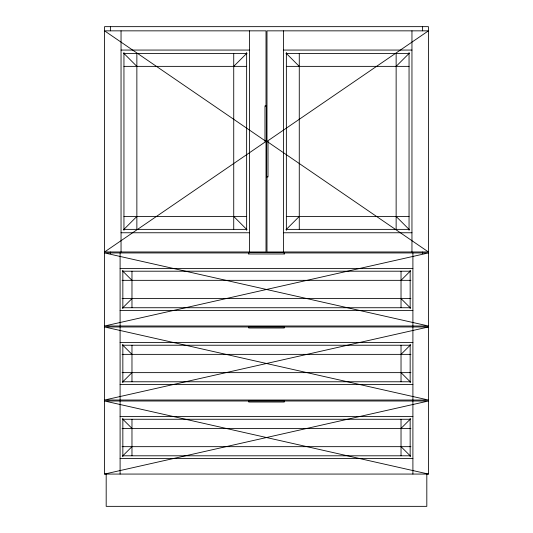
<?xml version="1.0" encoding="UTF-8"?>
<svg xmlns="http://www.w3.org/2000/svg" width="533" height="533" viewBox="0 0 533 533"><rect width="100%" height="100%" fill="white"/><g stroke="black" fill="none" stroke-linecap="round" stroke-linejoin="round"><path stroke-width="0.8" d="M233.727 66.365L246.639 53.453M123.949 229.37L136.861 216.451M122.663 307.907L131.971 298.6M396.139 66.365L409.051 53.453M122.663 381.941L131.971 372.634M286.361 229.37L299.273 216.451M122.663 455.968L131.971 446.661M401.029 280.338L410.337 271.031M401.029 354.365L410.337 345.058M401.029 428.399L410.337 419.091M104.575 474.064L428.425 401.003L104.575 401.003L428.425 474.064L428.425 26.65L104.575 26.65L104.575 474.064L428.425 474.064M121.044 50.062L249.551 50.062M283.449 50.062L411.956 50.062M123.529 53.453L247.059 53.453M285.941 53.453L409.471 53.453M123.949 66.365L246.639 66.365M286.361 66.365L409.051 66.365M123.949 216.451L246.639 216.451M286.361 216.451L409.051 216.451M123.529 229.37L247.059 229.37M285.941 229.37L409.471 229.37M121.044 232.761L249.551 232.761M283.449 232.761L411.956 232.761M284.262 252.649L248.738 252.615L248.738 253.961M249.031 252.942L104.575 252.942L428.425 326.003L104.575 326.003L428.425 252.942L283.969 252.942M248.738 253.975L284.262 253.975M120.098 268.465L412.902 268.465M122.597 271.204L410.403 271.204M122.084 280.338L410.916 280.338M122.084 298.6L410.916 298.6M122.597 307.734L410.403 307.734M120.098 310.473L412.902 310.473M284.262 326.676L248.738 326.649L248.738 327.988L284.262 328.002L284.262 326.662M120.098 342.492L412.902 342.492M122.597 345.237L410.403 345.237M122.084 354.365L410.916 354.365M122.084 372.634L410.916 372.634M122.597 381.768L410.403 381.768M120.098 384.506L412.902 384.506M120.098 416.526L412.902 416.526M122.597 419.264L410.403 419.264M122.084 428.399L410.916 428.399M122.084 446.661L410.916 446.661M122.597 455.795L410.403 455.795M120.098 458.533L412.902 458.533M267.673 141.878L428.425 251.969L266.986 251.969L266.986 176.323M286.361 53.453L299.273 66.365M396.139 216.451L409.051 229.37M401.029 298.6L410.337 307.907M123.949 53.453L136.861 66.365M401.029 372.634L410.337 381.941M233.727 216.451L246.639 229.37M401.029 446.661L410.337 455.968M122.663 271.031L131.971 280.338M122.663 345.058L131.971 354.365M122.663 419.091L131.971 428.399M426.813 474.064L426.813 506.35L106.187 506.35L106.187 474.064M422.616 26.65L422.616 30.807M422.616 252.016L422.616 253.681M412.902 252.942L412.902 326.003M412.902 326.969L412.902 400.03M412.902 401.003L412.902 474.064M411.956 30.847L411.956 251.969M410.157 270.371L410.157 308.567M410.157 344.405L410.157 382.594M410.157 418.432L410.157 456.628M409.051 52.461L409.051 230.356M401.029 271.27L401.029 307.668M401.029 345.304L401.029 381.695M401.029 419.331L401.029 455.728M396.139 53.453L396.139 229.37M299.273 53.453L299.273 229.37M286.361 52.461L286.361 230.356M284.262 252.635L284.262 253.961M283.449 30.847L283.449 251.969M266.014 106.493L266.014 30.847L104.575 30.847L266.014 141.412L104.575 251.969L266.014 251.969L266.014 140.579M249.551 30.847L249.551 251.969M246.639 52.461L246.639 230.356M233.727 53.453L233.727 229.37M136.861 53.453L136.861 229.37M131.971 271.27L131.971 307.668M131.971 345.304L131.971 381.695M131.971 419.331L131.971 455.728M123.949 52.461L123.949 230.356M122.843 270.371L122.843 308.567M122.843 344.405L122.843 382.594M122.843 418.432L122.843 456.628M121.044 30.847L121.044 251.969M120.098 252.942L120.098 326.003M120.098 326.969L120.098 400.03M120.098 401.003L120.098 474.064M110.384 26.65L110.384 30.807M110.384 252.016L110.384 253.681M428.425 30.847L266.986 141.412L266.986 30.847L428.425 30.847M428.425 326.969L104.575 400.03L428.425 400.03L104.575 326.969L428.425 326.969M266.32 105.894L264.994 105.894L264.981 141.412L266.32 141.412L266.34 105.894M268.006 141.412L266.68 141.412L266.66 176.929L268.006 176.929L268.019 141.412M284.262 400.676L248.738 400.676L248.738 402.022L284.262 402.035L284.262 400.696"/></g></svg>
